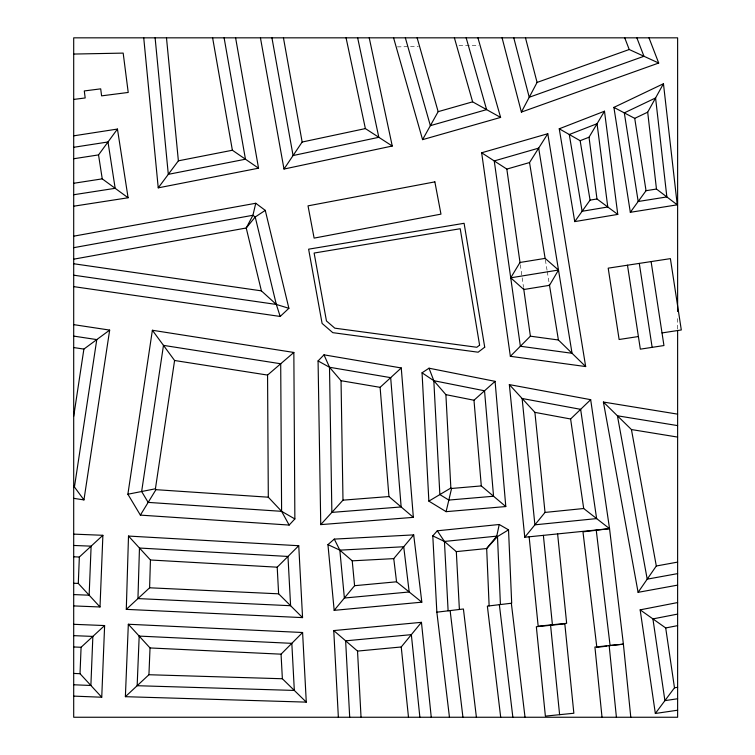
<?xml version="1.0" encoding="UTF-8"?>
<svg xmlns="http://www.w3.org/2000/svg" width="755" height="755" viewBox="0 0 755 755"><rect width="100%" height="100%" fill="white"/><g stroke="black" fill="none" stroke-linecap="round" stroke-linejoin="round"><path stroke-width="0.57" stroke-dasharray="3.77 2.83" d="M397.338 46.886L418.412 46.48M458.983 45.706L478.887 45.319M545.384 259.975L547.082 270.413M547.271 271.573L549.159 283.163M520.308 264.722L523.517 287.447M677.622 318.563L677.622 329.18"/><path stroke-width="1.13" d="M126.293 609.37L128.501 536.069L298.744 545.723L302.566 617.618L126.293 609.37L149.603 587.796L278.623 593.826L302.566 617.618M149.603 587.796L150.443 559.993L128.501 536.069M73.697 605.916L100.009 606.973L78.293 583.436L79.35 557.02L102.888 535.295L73.697 534.125M73.697 696.11L101.746 697.233L80.021 673.696L81.087 647.271L104.624 625.555L73.697 624.309M100.009 606.973L102.888 535.295M101.746 697.233L104.624 625.555M125.377 696.686L128.331 624.253L302.595 632.511L306.285 702.122L125.377 696.686L148.933 674.734L282.37 678.745L306.285 702.122M148.933 674.734L150.028 647.95L128.331 624.253M597.516 647.271L597.564 646.78M127.888 494.232L152.378 330.265L293.846 352.453L294.865 518.94L289.146 525.065L140.373 515.118L127.888 494.232L155.417 488.787L174.584 360.494L152.378 330.265M73.697 416.354L83.89 349.093L109.673 330.095L73.697 324.641M73.697 498.347L83.947 499.904L109.673 330.095M500.697 717.25L487.362 606.114L511.692 603.198L508.53 529.85L499.234 524.499L496.752 536.135L486.673 548.536L489.136 605.906M288.891 308.304L265.269 210.371L255.756 203.265L252.925 215.279L246.224 228.001L261.39 290.854L276.321 304.444L288.891 308.304L280.19 316.449L73.697 286.626M446.101 511.663L451.575 488.466L481.303 485.918L505.793 506.558L446.101 511.663L428.868 501.131L422.054 372.8L429.029 368.204L495.091 381.341L505.793 506.558M502.084 37.835L521.394 112.089L537.079 82.427L629.226 49.509L658.7 63.033L648.998 37.835M677.254 204.831L656.463 189.033L647.696 112.165L663.456 83.73L613.9 107.389L630.321 212.306L677.254 204.831L663.456 83.73M477.934 37.835L500.603 117.421L422.583 139.647L438.155 111.655L417.128 37.835M558.492 270.035L549.508 285.333L523.81 289.514L510.72 277.812L519.997 262.466L545.129 258.38L558.492 270.035L510.72 277.812M617.769 214.411L596.969 198.971L589.032 137.231L604.491 111.212L559.247 128.794L574.744 221.602L617.769 214.411L604.491 111.212M140.373 515.118L155.945 489.674L268.308 497.196L281.606 511.324L289.146 525.065M545.195 258.814L529.538 162.552L547.79 133.72L481.652 152.774L510.352 356.313L585.672 366.562L547.79 133.72M369.233 37.835L392.251 146.026L283.993 169.054L302.151 142.034L283.446 37.835M677.622 585.125L638.098 592.335L656.312 565.995L631.435 429.548L603.396 402.037L677.622 414.136M574.744 221.602L590.07 200.122L580.142 140.685L559.247 128.794M630.321 212.306L646.044 190.694L634.719 118.365L613.9 107.389M73.697 158.748L98.537 154.907L117.45 129.058L73.697 135.834M235.607 37.835L258.54 168.195L158.239 187.853L178.378 160.824L166.477 37.75M677.622 710.21L655.349 713.475L674.479 687.786L665.702 627.952L640.155 609.851L677.622 602.556M590.674 399.678L570.61 418.997L583.7 508.511L609.54 528.66L524.772 537.239L545.025 512.428L534.908 412.372L509.342 384.606L590.674 399.678L609.54 528.66L623.394 644.166L630.793 717.25M408.493 717.25L401.235 646.978L421.45 622.328L333.757 630.576L338.363 717.25M334.172 610.351L354.586 585.701L396.554 581.794L421.828 602.179L413.693 534.889L334.295 539.108L327.944 544.629L334.172 610.351L421.828 602.179M327.944 544.629L339.835 550.15L352.226 560.833L393.751 558.624L413.693 534.889M449.461 717.25L436.852 612.182L432.794 535.88L437.296 530.793L499.234 524.499M320.743 524.621L342.987 500.159L341.043 380.709L329.501 367.26L323.999 354.841L318.072 360.937L320.743 524.621L413.353 517.364L401.254 367.959L323.999 354.841M510.352 356.313L530.387 336.183L523.677 288.608M150.028 647.95L281.058 654.17L302.595 632.511M150.443 559.993L277.208 567.184L298.744 545.723M413.353 517.364L388.948 496.554L380.105 387.343L401.254 367.959M481.303 485.918L473.98 400.235L495.091 381.341M268.308 497.196L267.563 375.075L293.846 352.453M265.269 210.371L255.218 216.996L246.224 228.001L73.697 259.182M508.53 529.85L497.488 536.56L486.673 548.536L456.313 551.622L444.431 541.448L432.794 535.88M428.868 501.131L450.858 488.023L445.894 394.648L433.814 380.699L422.054 372.8M634.719 118.365L647.696 112.165M580.142 140.685L589.032 137.231M521.394 112.089L658.7 63.033M481.652 152.774L506.831 169.092L529.538 162.552M438.155 111.655L472.621 101.84L500.603 117.421M302.151 142.034L365.382 128.586L392.251 146.026M178.378 160.824L232.38 150.245L258.54 168.195M677.622 614.098L652.924 618.902L664.91 700.631L677.622 698.762M665.702 627.952L677.622 625.631M656.312 565.995L677.622 562.107M677.622 573.621L647.205 579.16L617.42 415.788L677.622 425.603M73.697 236.173L255.756 203.265M73.697 247.678L252.925 215.279L255.218 216.996L276.321 304.444L280.19 316.449M590.07 200.122L596.969 198.971M646.044 190.694L656.463 189.033M73.697 147.291L107.993 141.978L115.166 188.316L73.697 194.743M73.697 183.276L102.246 178.859L128.095 197.772L73.697 206.2M638.4 336.541L619.119 339.495L608.2 268.157L670.393 258.635L681.303 329.973L662.022 332.927M674.479 687.786L677.622 687.324M73.697 99.433L85.183 97.961L84.286 90.949L100.698 88.845L101.595 95.857L128.218 92.45L123.178 53.105L73.697 54.058M609.54 528.66L582.973 531.85L596.837 647.356L606.793 646.157M436.852 612.182L463.419 608.992L476.405 717.25M437.296 530.793L444.431 541.448L496.752 536.135L497.488 536.56L500.414 604.547M545.025 512.428L583.7 508.511M333.757 630.576L357.53 651.084L401.235 646.978M342.987 500.159L388.948 496.554M339.835 550.15L403.717 546.752L409.191 591.986L344.384 598.026L339.835 550.15L334.295 539.108M73.697 545.459L91.119 546.158L89.147 595.204L73.697 594.581M73.697 556.794L79.35 557.02M73.697 583.256L78.293 583.436M73.697 635.644L92.856 636.418L90.883 685.465L73.697 684.776M73.697 646.978L81.087 647.271M73.697 673.441L80.021 673.696M281.606 511.324L148.159 502.396L141.647 491.505L163.476 345.375L280.709 363.768L281.606 511.324L294.865 518.94M530.387 336.183L558.407 339.995L585.672 366.562M73.697 263.75L261.39 290.854M73.697 275.188L276.321 304.444M73.697 336.098L96.782 339.599L74.443 487.013L73.697 486.899M73.697 347.555L83.89 349.093M174.584 360.494L267.563 375.075M631.435 429.548L677.622 437.079M329.501 367.26L390.675 377.651L401.15 506.954L331.87 512.39L329.501 367.26L318.072 360.937M341.043 380.709L380.105 387.343M534.908 412.372L570.61 418.997M433.814 380.699L484.531 390.788L493.553 496.243L448.838 500.065L439.863 494.582L433.814 380.699L429.029 368.204M445.894 394.648L473.98 400.235M450.858 488.023L451.575 488.466M73.697 485.994L83.947 499.904M155.417 488.787L155.945 489.674M636.861 37.835L643.958 56.276L529.236 97.263L513.777 37.835M624.725 37.835L629.226 49.509M466.165 37.835L486.607 109.626L430.369 125.651L405.35 37.835M454.387 37.835L472.621 101.84M393.582 37.835L422.583 139.647M525.48 37.835L537.079 82.427M357.653 37.835L378.821 137.306L293.072 155.549L271.942 37.835M346.073 37.835L365.382 128.586M603.396 402.037L638.098 592.335M260.437 37.835L283.993 169.054M224.112 37.835L245.46 159.22L168.308 174.339L155.115 37.835M212.617 37.835L232.38 150.245M549.347 284.324L558.407 339.995M117.45 129.058L128.095 197.772M98.537 154.907L102.246 178.859M651.103 261.589L663.947 345.545L640.334 349.159L627.481 265.203M639.296 263.401L652.141 347.347M640.155 609.851L655.349 713.475M506.831 169.092L520.082 263.08M393.751 558.624L396.554 581.794M596.252 530.255L610.115 645.761M511.343 603.245L525.027 717.25M499.357 604.679L512.862 717.25M450.131 610.587L462.938 717.25M609.663 645.553L623.394 644.166L594.921 647.044L602.018 717.25M421.45 622.328L431.256 717.25M419.874 717.25L411.343 634.653L345.639 640.835L349.697 717.25M609.162 645.601L616.41 717.25M557.615 533.917L566.656 623.309L538.173 626.188L529.132 536.796M543.374 535.352L552.415 624.744M550.574 625.3L559.615 714.683M509.342 384.606L524.772 537.239M143.733 37.835L158.239 187.853M352.226 560.833L354.586 585.701M456.313 551.622L459.389 609.474M444.431 541.448L448.121 610.823M357.53 651.084L361.041 717.25M277.208 567.184L278.623 593.826M281.058 654.17L282.37 678.745M677.622 311.485L677.622 37.835L73.697 37.835L73.697 717.25L677.622 717.25L677.622 330.36M139.467 548.036L137.948 598.583L290.6 605.718L287.976 556.454L139.467 548.036M139.184 636.097L137.155 685.71L294.327 690.429L291.826 643.345L139.184 636.097M479.604 345.158L476.83 347.272L334.805 328.17L326.453 320.95L314.118 253.048L460.22 228.727L479.604 345.158M484.719 347.177L478.141 352.207L332.785 332.662L322.102 323.433L308.616 249.178L464.099 223.301L484.719 347.177M655.576 97.952L624.309 112.872L638.183 201.5L666.863 196.932L655.576 97.952M597.054 123.716L569.289 134.513L582.114 211.277L607.775 206.993L597.054 123.716M538.664 148.131L494.242 160.928L520.374 346.252L572.045 353.283L538.664 148.131M434.861 181.88L308.021 205.851L314.118 238.118L440.967 214.137L434.861 181.88M596.62 518.591L534.899 524.829L522.12 398.489L580.642 409.333L596.62 518.591M564.816 623.856L536.343 626.735L545.384 716.127L573.857 713.248L564.816 623.856"/></g></svg>
